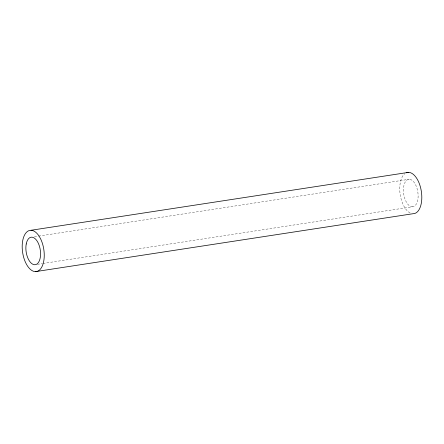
<?xml version="1.0" encoding="UTF-8"?>
<svg xmlns="http://www.w3.org/2000/svg" width="444" height="444" viewBox="0 0 444 444"><rect width="100%" height="100%" fill="white"/><g stroke="black" fill="none" stroke-linecap="round" stroke-linejoin="round"><path stroke-width="0.33" stroke-dasharray="2.22 1.67" d="M34.471 236.746L37.901 236.219M38.584 236.114L409.29 179.259M37.451 264.319L42.247 263.586M42.929 263.481L412.271 206.832A13.908 7.132 81.3 0 0 416.278 186.252A13.908 7.132 81.3 0 0 403.796 186.053A13.908 7.132 81.3 0 0 412.271 206.832M410.139 212.976A20.857 10.7 81.3 0 1 400.1 193.956A20.857 10.7 81.3 0 1 404.823 173.676"/><path stroke-width="0.67" d="M30.986 230.275L408.547 172.366M35.453 271.634A20.857 10.7 81.3 0 0 41.464 240.765A20.857 10.7 81.3 0 0 22.744 240.465A20.857 10.7 81.3 0 0 35.453 271.634L413.014 213.725A20.857 10.7 81.3 0 0 421.295 191.053A20.857 10.7 81.3 0 0 406.343 172.783M26.235 243.961A13.908 7.132 81.3 0 0 34.71 264.741A13.908 7.132 81.3 0 0 38.717 244.161A13.908 7.132 81.3 0 0 26.235 243.961"/></g></svg>
